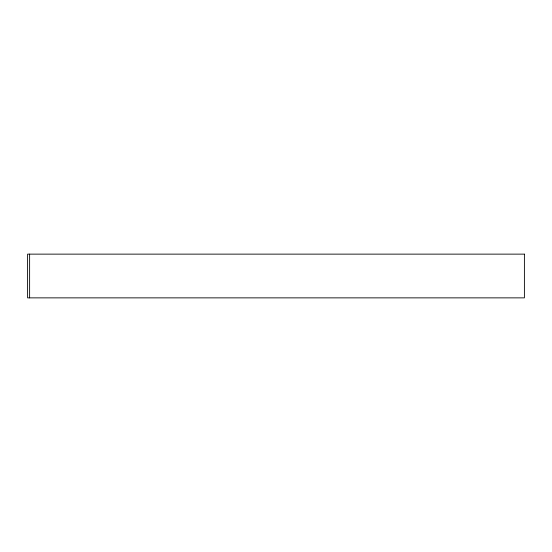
<?xml version="1.0" encoding="UTF-8"?>
<svg xmlns="http://www.w3.org/2000/svg" width="552" height="552" viewBox="0 0 552 552"><rect width="100%" height="100%" fill="white"/><g stroke="black" fill="none" stroke-linecap="round" stroke-linejoin="round"><path stroke-width="0.83" d="M29.622 254.134L29.622 297.866M524.4 254.134L27.6 254.134L27.6 297.866L524.4 297.866L524.4 254.134"/></g></svg>
